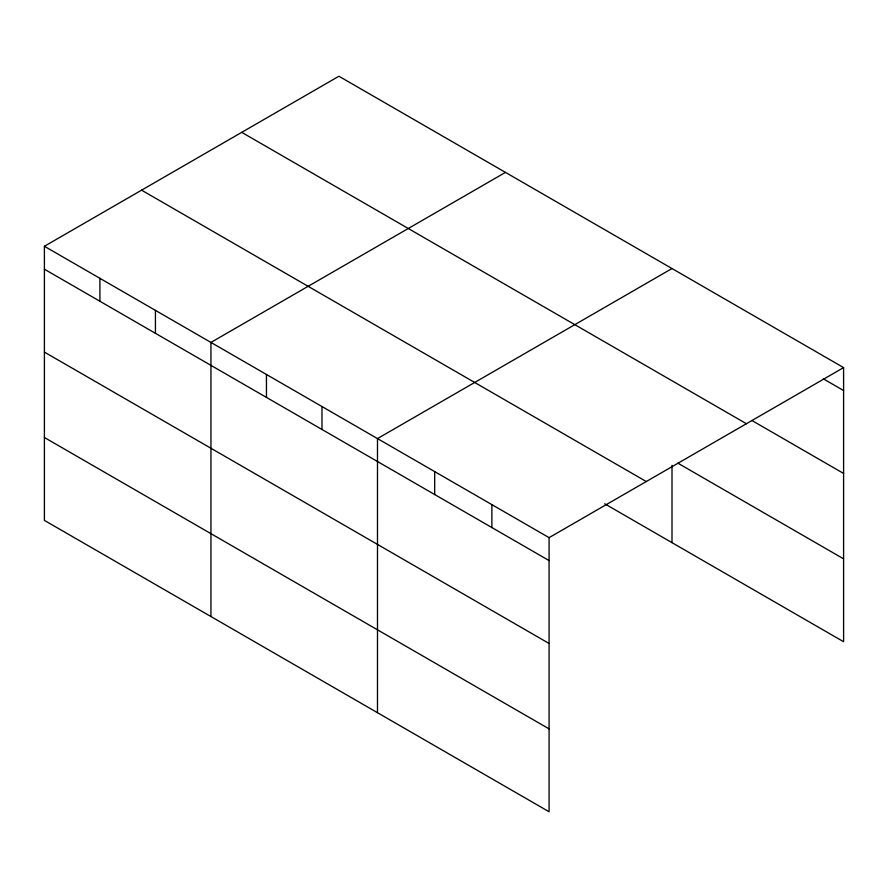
<?xml version="1.0" encoding="UTF-8"?>
<svg xmlns="http://www.w3.org/2000/svg" width="888" height="888" viewBox="0 0 888 888"><rect width="100%" height="100%" fill="white"/><g stroke="black" fill="none" stroke-linecap="round" stroke-linejoin="round"><path stroke-width="1.33" d="M44.4 246.276L549.084 537.651L549.084 811.765L44.4 520.39L44.4 246.276L338.916 76.235L843.6 367.61L843.6 641.724L604.684 503.785M505.461 172.394L210.944 342.424L210.944 616.538M672.005 268.542L377.489 438.583L377.489 712.698M549.084 537.651L843.6 367.61M823.343 378.854L843.6 390.554M751.847 420.468L843.6 473.437M241.725 132.345L746.408 423.72M677.966 463.214L843.6 558.841M141.592 190.165L646.275 481.54M44.4 269.208L549.084 560.583M44.4 352.103L549.084 643.478M44.4 437.507L549.084 728.882M672.005 465.301L672.005 542.657M491.885 504.628L491.885 527.561M434.687 471.606L434.687 494.538M321.978 406.526L321.978 429.47M266.456 374.481L266.456 397.413M155.433 310.378L155.433 333.311M99.911 278.321L99.911 301.265"/></g></svg>
